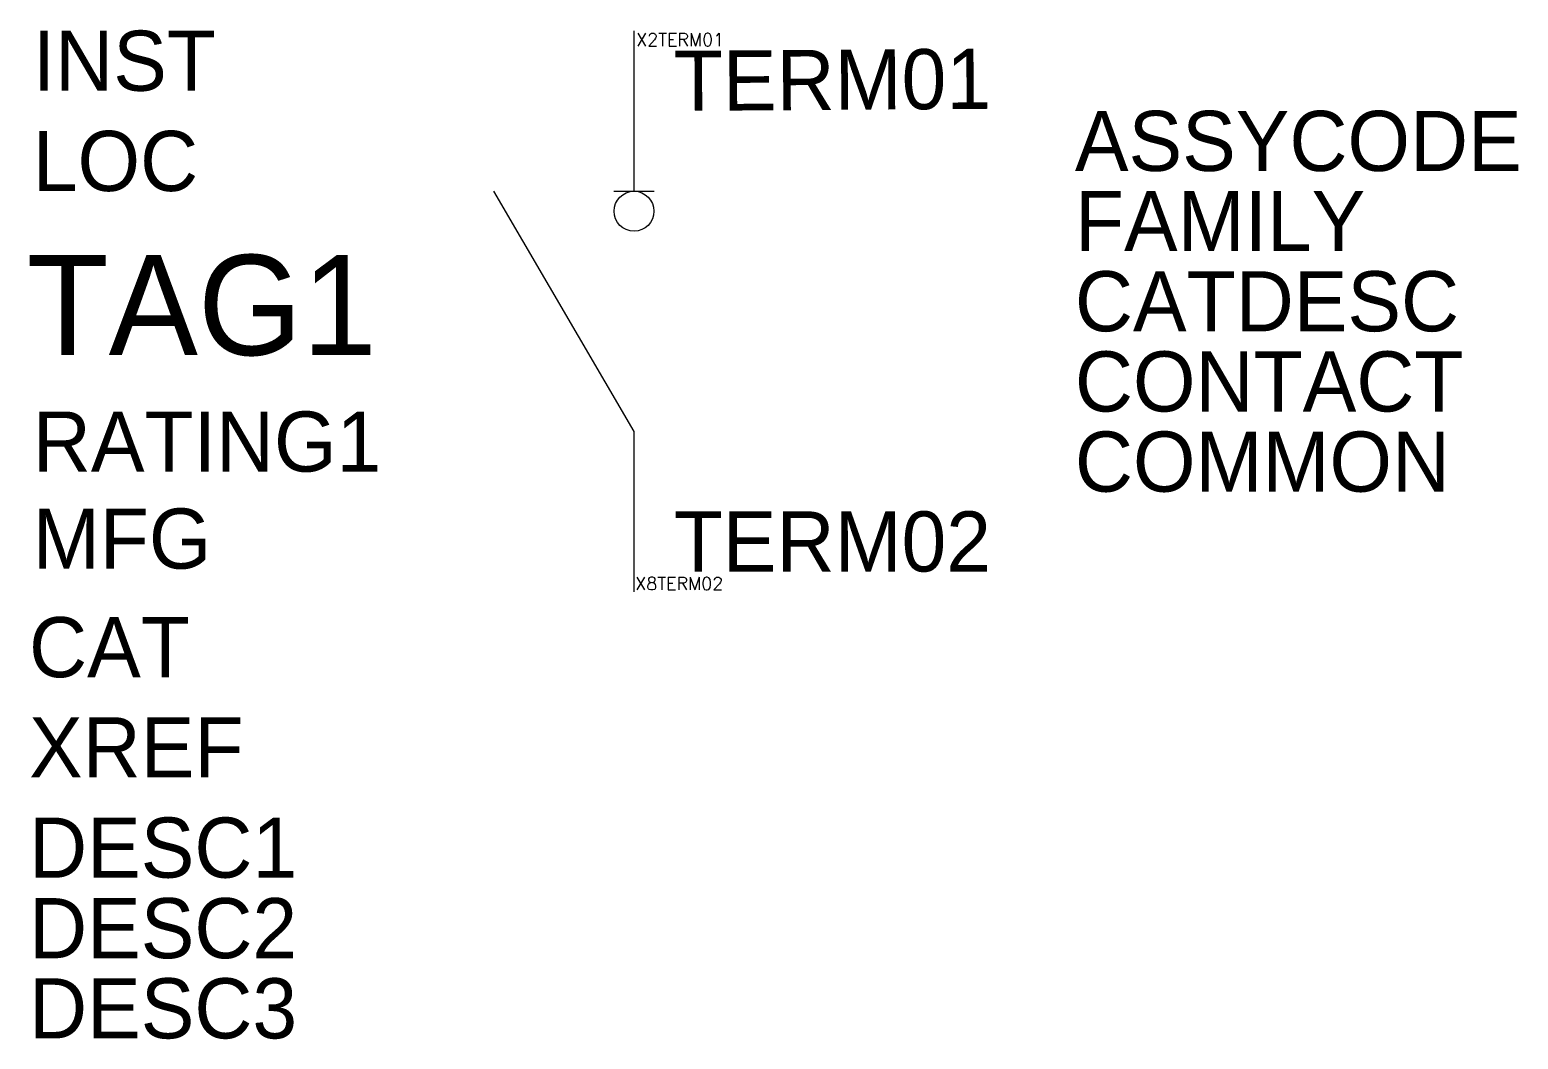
# Model space of a CAD drawing. Extents: x -15.1 to 22.1, y -25.2 to 0.
import ezdxf
from ezdxf.enums import TextEntityAlignment as Align

# ---------------------------------------------------------------- set-up
doc = ezdxf.new("R2010")
doc.units = 0
doc.header["$MEASUREMENT"] = 0
doc.styles.add('WD', font='txt.shx')

msp = doc.modelspace()

# ---------------------------------------------------------------- linework, layer by layer
for p, q in [((0, -4), (0, 0)), ((0, -10), (-3.5, -4)), ((-0.5, -4.004), (0.5, -4.004)), ((0, -14), (0, -10))]:
    msp.add_line(p, q)
msp.add_circle((0, -4.504), 0.498)

# ---------------------------------------------------------------- texts
at = {"flags": 1}
for tag, p, s in [('INST', (-15, -1.5), ''), ('ASSYCODE', (11, -3.5), ''), ('LOC', (-15, -4), ''), ('FAMILY', (11, -5.5), 'DS_ACKO'), ('CATDESC', (11, -7.5), ''), ('CONTACT', (11, -9.5), ''), ('COMMON', (11, -11.5), ''), ('MFG', (-15, -13.42), 'ACKO'), ('CAT', (-15.094, -16.129), 'ВА-2007-ВНР-1P'), ('XREF', (-15.094, -18.629), ''), ('DESC1', (-15.094, -21.129), ''), ('DESC2', (-15.094, -23.138), ''), ('DESC3', (-15.094, -25.138), '')]:
    msp.add_attdef(tag, p, s, height=1.5, dxfattribs=at)
at = {"style": 'WD', "flags": 1}
for tag, p in [('X2TERM01', (0.055, -0.385)), ('X8TERM02', (0.032, -13.952))]:
    msp.add_attdef(tag, p, '', height=0.32, dxfattribs=at)
at = {"linetype": 'Continuous'}
msp.add_attdef('TERM01', (0.998, -2.003), '1', height=1.5, rotation=0.3906, dxfattribs=at)
msp.add_attdef('TAG1', text='QS', height=2.5).set_placement((-6.42, -8.094), align=Align.RIGHT)
msp.add_attdef('RATING1', (-15, -11), '', height=1.5)
msp.add_attdef('TERM02', (0.992, -13.492), '2', height=1.5, dxfattribs=at)

doc.saveas('drawing.dxf')
